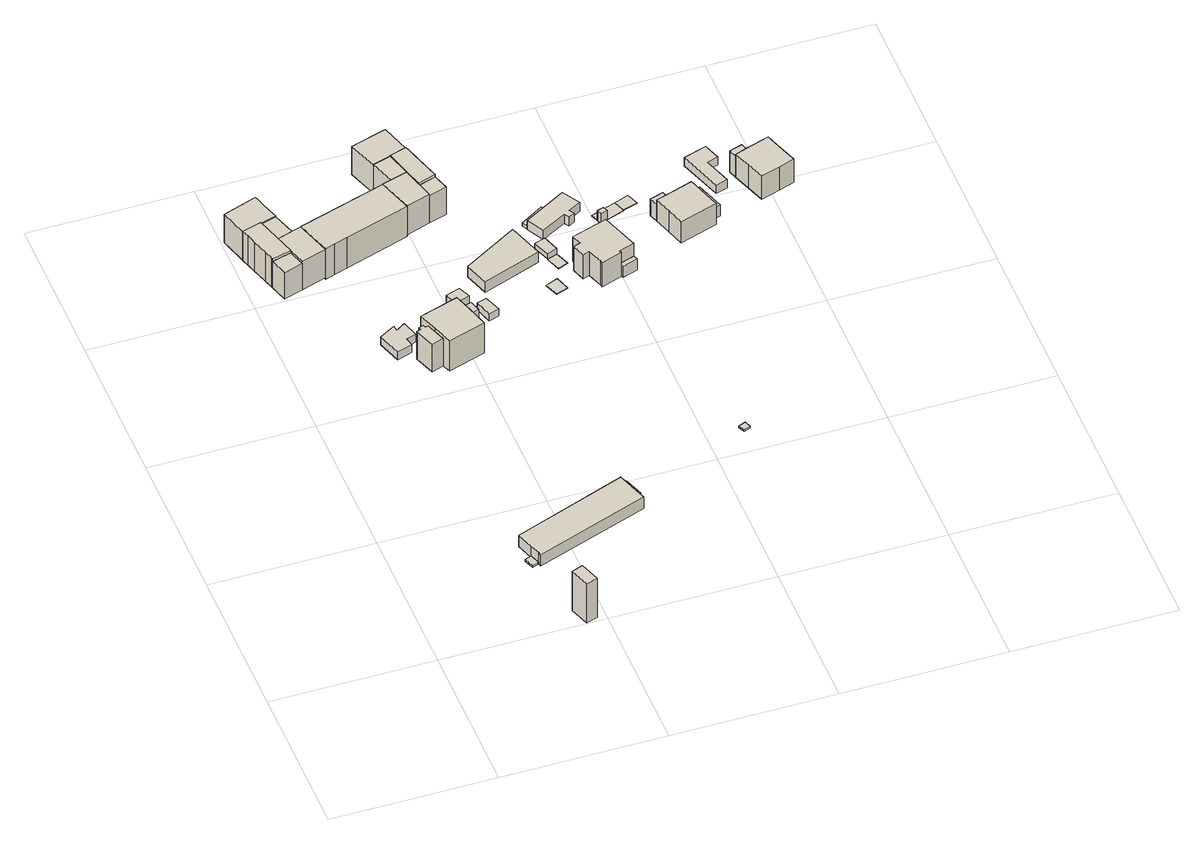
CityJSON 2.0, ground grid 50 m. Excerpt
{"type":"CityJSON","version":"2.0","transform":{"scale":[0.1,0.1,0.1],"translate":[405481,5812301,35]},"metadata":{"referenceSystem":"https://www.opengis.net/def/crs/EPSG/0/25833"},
"CityObjects":{
"building1":{"type":"Building","attributes":{"Gemeindeschluessel":"11000009","BezugspunktDach":"2200","function":"31001_3212","measuredHeight":16.08,"storeysAboveGround":1},"address":[{"country":"Germany","locality":"Berlin","thoroughfareNumber":"366 (1)","thoroughfareName":"Fürstenwalder Damm"}],"geometry":[{"type":"Solid","lod":"1","boundaries":[[[[0,1,2,3,4]],[[5,6,7,8,9]],[[5,9,4,3]],[[6,5,3,2]],[[7,6,2,1]],[[8,7,1,0]],[[9,8,0,4]]]]}]},
"building2":{"type":"Building","attributes":{"Gemeindeschluessel":"11000009","BezugspunktDach":"2200","function":"51009_1610","measuredHeight":0.652,"storeysAboveGround":0},"address":[{"country":"Germany","locality":"Berlin"}],"geometry":[{"type":"Solid","lod":"1","boundaries":[[[[10,11,12,13]],[[14,15,16,17]],[[14,17,13,12]],[[15,14,12,11]],[[16,15,11,10]],[[17,16,10,13]]]]}]},
"building3":{"type":"Building","attributes":{"Gemeindeschluessel":"11000009","BezugspunktDach":"2200","function":"31001_3212","measuredHeight":4.26,"storeysAboveGround":1},"address":[{"country":"Germany","locality":"Berlin","thoroughfareNumber":"366","thoroughfareName":"Fürstenwalder Damm"}],"geometry":[{"type":"Solid","lod":"1","boundaries":[[[[18,19,20,21,22,23,24]],[[25,26,27,28,29,30,31]],[[25,31,24,23]],[[26,25,23,22]],[[27,26,22,21]],[[28,27,21,20]],[[29,28,20,19]],[[30,29,19,18]],[[31,30,18,24]]]]}]},
"building4":{"type":"Building","attributes":{"Gemeindeschluessel":"11000009","BezugspunktDach":"2200","function":"31001_2000","measuredHeight":3.01,"storeysAboveGround":1},"address":[{"country":"Germany","locality":"Berlin","thoroughfareNumber":"365 (1)","thoroughfareName":"Fürstenwalder Damm"}],"geometry":[{"type":"Solid","lod":"1","boundaries":[[[[32,33,34,35,36,37,38,39,40]],[[41,42,43,44,45,46,47,48,49]],[[41,49,40,39]],[[42,41,39,38]],[[43,42,38,37]],[[44,43,37,36]],[[45,44,36,35]],[[46,45,35,34]],[[47,46,34,33]],[[48,47,33,32]],[[49,48,32,40]]]]}]},
"building5":{"type":"Building","attributes":{"Gemeindeschluessel":"11000009","function":"31001_1010"},"address":[{"country":"Germany","locality":"Berlin","thoroughfareNumber":"365","thoroughfareName":"Fürstenwalder Damm"}],"children":["building5-1","building5-2","building5-3"]},
"building5-1":{"type":"BuildingPart","attributes":{"BezugspunktDach":"2200","measuredHeight":12.6,"storeysAboveGround":2},"parents":["building5"],"geometry":[{"type":"MultiSurface","lod":"1","boundaries":[[[50,51,52,53,54,55]],[[56,57,58,59,60,61]],[[56,61,55,54]],[[62,63,64,65,57,56,54,53]],[[58,57,53,52],[66,67,62,65]],[[59,58,52,51]],[[68,69,70,59,51,50]],[[61,71,72,68,50,55]],[[65,64,63,62]],[[62,67,66,65]],[[60,70,69,68]],[[60,68,72,71]]]}]},
"building5-2":{"type":"BuildingPart","attributes":{"BezugspunktDach":"2200","measuredHeight":10.5,"storeysAboveGround":2},"parents":["building5"],"geometry":[{"type":"MultiSurface","lod":"1","boundaries":[[[73,69,72,74,75,76,77,78]],[[79,80,81,82,83,84,85,86]],[[79,86,78,77]],[[80,79,77,76]],[[81,80,76,75]],[[82,81,75,74]],[[83,82,74,72]],[[84,83,71,60,70]],[[85,84,69,73]],[[86,85,73,78]],[[70,60,68,69]],[[72,68,87,60,71]]]}]},
"building5-3":{"type":"BuildingPart","attributes":{"BezugspunktDach":"2200","measuredHeight":10.78,"storeysAboveGround":2},"parents":["building5"],"geometry":[{"type":"MultiSurface","lod":"1","boundaries":[[[67,88,89,63]],[[90,91,66,64]],[[90,64,63,89]],[[91,90,89,88]],[[66,91,88,67]],[[64,65,62,63]],[[66,67,62,65]]]}]},
"building6":{"type":"Building","attributes":{"Gemeindeschluessel":"11000009","function":"31001_1010"},"address":[{"country":"Germany","locality":"Berlin","thoroughfareNumber":"10, 12, 14, 16, 18, 20","thoroughfareName":"Gilgenburger Straße"}],"children":["building6-1","building6-2","building6-3","building6-4","building6-5","building6-6","building6-7","building6-8","building6-9","building6-10","building6-11"]},
"building6-1":{"type":"BuildingPart","attributes":{"BezugspunktDach":"2200","measuredHeight":12.57,"storeysAboveGround":3},"parents":["building6"],"geometry":[{"type":"MultiSurface","lod":"1","boundaries":[[[92,93,94,95,96,97,98,99]],[[100,101,102,103,104,105,106,107]],[[100,107,99,98]],[[101,100,108,109,97]],[[102,101,109,110]],[[103,102,96,95]],[[104,103,95,94]],[[105,104,94,93]],[[111,112,93,92]],[[106,105,113,114]],[[115,111,92,99]],[[107,106,114,116]],[[117,98,97,109,108]],[[110,109,97,96]],[[114,113,112,111]]]}]},
"building6-2":{"type":"BuildingPart","attributes":{"BezugspunktDach":"2200","measuredHeight":11.02,"storeysAboveGround":3},"parents":["building6"],"geometry":[{"type":"MultiSurface","lod":"1","boundaries":[[[118,119,120,121,122]],[[123,124,125,126,127]],[[126,125,119,118]],[[127,126,118,122]],[[123,127,128,122,121,129]],[[124,123,121,120]],[[125,124,120,119]]]}]},
"building6-3":{"type":"BuildingPart","attributes":{"BezugspunktDach":"2200","measuredHeight":12.42,"storeysAboveGround":3},"parents":["building6"],"geometry":[{"type":"MultiSurface","lod":"1","boundaries":[[[130,131,132,112,111,115,133,134]],[[135,116,114,113,125,123,136,137]],[[138,139,134,133]],[[116,135,133,115]],[[125,113,112,132]],[[123,121,120,119,125,132,131]],[[140,125,124]],[[135,137,139,138]],[[114,116,141,115,111]],[[113,114,111,112]],[[140,124,120,121,123]],[[124,125,119,120]],[[136,123,131,130]],[[137,136,130,134]]]}]},
"building6-4":{"type":"BuildingPart","attributes":{"BezugspunktDach":"2200","measuredHeight":11.64,"storeysAboveGround":3},"parents":["building6"],"geometry":[{"type":"Solid","lod":"1","boundaries":[[[[139,138,142,143]],[[144,135,137,145]],[[135,144,142,138]],[[145,143,142,144]],[[137,135,138,139]],[[145,137,139,143]]]]}]},
"building6-5":{"type":"BuildingPart","attributes":{"BezugspunktDach":"2200","measuredHeight":12.33,"storeysAboveGround":3},"parents":["building6"],"geometry":[{"type":"MultiSurface","lod":"1","boundaries":[[[146,147,148,149,150,151]],[[152,153,154,155,156,157]],[[152,157,151,150]],[[153,152,150,149]],[[154,153,158,159]],[[157,156,146,151]],[[159,158,149,148]],[[155,154,148,147]],[[155,147,146,156]]]}]},
"building6-6":{"type":"BuildingPart","attributes":{"BezugspunktDach":"2200","measuredHeight":13.37,"storeysAboveGround":3},"parents":["building6"],"geometry":[{"type":"MultiSurface","lod":"1","boundaries":[[[160,161,162,163]],[[154,164,165,156]],[[148,147,155,147,146,163,162]],[[164,154,162,159,166]],[[156,165,160,163]],[[167,154,155,147,148]],[[156,146,147,155]],[[166,159,162,161]],[[164,168,161,160,165]]]}]},
"building6-7":{"type":"BuildingPart","attributes":{"BezugspunktDach":"2200","measuredHeight":12.75,"storeysAboveGround":3},"parents":["building6"],"geometry":[{"type":"MultiSurface","lod":"1","boundaries":[[[169,170,171,172,173,174,175,176]],[[165,164,177,178,179,110,109,108]],[[165,108,176,175]],[[164,161,160,165,175,174]],[[177,164,166,180]],[[178,177,173,180,181]],[[179,182,183,178,172,171]],[[110,179,171,170]],[[97,96,170,169]],[[98,97,169,176]],[[165,160,161,164]],[[180,166,161,174,173]],[[181,180,173,172]],[[178,183,182,179]],[[109,108,98,100,101,97]],[[109,110,184,96,97]]]}]},
"building6-8":{"type":"BuildingPart","attributes":{"BezugspunktDach":"2200","measuredHeight":11.1,"storeysAboveGround":3},"parents":["building6"],"geometry":[{"type":"MultiSurface","lod":"1","boundaries":[[[185,186,187,188,189,190,191,192]],[[193,194,195,196,197,198,199,200]],[[193,200,201,202,145,203,204,205,206,192,191]],[[131,130,136,123,194,193,145,137,136,130,134,139,143,191,190]],[[122,121,123,127,195,194,190,189]],[[196,195,189,188]],[[197,196,188,187]],[[198,197,187,186]],[[199,198,186,185]],[[200,199,185,192]],[[203,145,202,204]],[[206,205,204,207,202,201]],[[123,136,130,131]],[[130,136,137,134]],[[143,139,137,145]],[[127,123,121,122]]]}]},
"building6-9":{"type":"BuildingPart","attributes":{"BezugspunktDach":"2200","measuredHeight":10.97,"storeysAboveGround":3},"parents":["building6"],"geometry":[{"type":"MultiSurface","lod":"1","boundaries":[[[208,209,210,211,212,213,214,215]],[[158,216,217,218,219,220,181,159]],[[158,149,148,221,215,214]],[[216,158,214,213]],[[217,216,213,212]],[[218,217,212,211]],[[219,218,211,210]],[[220,219,210,209]],[[183,222,220,209,208]],[[162,161,174,173,172,181,208,215]],[[159,221,148,149,158]],[[181,220,222,183]],[[159,166,161,162]],[[166,180,173,174,161]],[[181,172,173,180]]]}]},
"building6-10":{"type":"BuildingPart","attributes":{"BezugspunktDach":"2200","measuredHeight":10.99,"storeysAboveGround":3},"parents":["building6"],"geometry":[{"type":"MultiSurface","lod":"1","boundaries":[[[182,223,222,183]],[[224,225,179,178]],[[224,178,181,220]],[[225,224,222,223]],[[179,225,223,182]],[[220,181,183,222]],[[178,179,182,183]]]}]},
"building6-11":{"type":"BuildingPart","attributes":{"BezugspunktDach":"2200","measuredHeight":12.59,"storeysAboveGround":3},"parents":["building6"],"geometry":[{"type":"MultiSurface","lod":"1","boundaries":[[[205,204,203,226,227,228,229,230,231,232]],[[233,234,235,236,237,144,145,202,201,238]],[[233,238,232,231]],[[234,233,231,230]],[[235,234,230,229]],[[236,235,229,228]],[[237,236,228,227]],[[144,237,227,226]],[[143,142,226,203]],[[238,201,205,232]],[[145,144,142,143]],[[202,145,203,204]],[[201,202,204,205,239]]]}]},
"building7":{"type":"Building","attributes":{"Gemeindeschluessel":"11000009","BezugspunktDach":"2200","function":"51009_1610","measuredHeight":1.86,"storeysAboveGround":0},"address":[{"country":"Germany","locality":"Berlin"}],"geometry":[{"type":"Solid","lod":"1","boundaries":[[[[240,241,242,243,244]],[[245,246,247,248,249]],[[245,249,244,243]],[[246,245,243,242]],[[247,246,242,241]],[[248,247,241,240]],[[249,248,240,244]]]]}]},
"building8":{"type":"Building","attributes":{"Gemeindeschluessel":"11000009","BezugspunktDach":"2200","function":"31001_2000","measuredHeight":2.81,"storeysAboveGround":1},"address":[{"country":"Germany","locality":"Berlin","thoroughfareNumber":"365 (2)","thoroughfareName":"Fürstenwalder Damm"}],"geometry":[{"type":"Solid","lod":"1","boundaries":[[[[250,251,252,253]],[[254,255,256,257]],[[254,257,253,252]],[[255,254,252,251]],[[256,255,251,250]],[[257,256,250,253]]]]}]},
"building9":{"type":"Building","attributes":{"Gemeindeschluessel":"11000009","BezugspunktDach":"2200","function":"31001_2000","measuredHeight":2.63,"storeysAboveGround":1},"address":[{"country":"Germany","locality":"Berlin","thoroughfareNumber":"365 (3)","thoroughfareName":"Fürstenwalder Damm"}],"geometry":[{"type":"Solid","lod":"1","boundaries":[[[[258,259,260,261]],[[262,263,264,265]],[[262,265,261,260]],[[263,262,260,259]],[[264,263,259,258]],[[265,264,258,261]]]]}]},
"building10":{"type":"Building","attributes":{"Gemeindeschluessel":"11000009","BezugspunktDach":"2200","function":"31001_2000","measuredHeight":4.03,"storeysAboveGround":1},"address":[{"country":"Germany","locality":"Berlin","thoroughfareNumber":"369","thoroughfareName":"Fürstenwalder Damm"}],"geometry":[{"type":"Solid","lod":"1","boundaries":[[[[266,267,268,269]],[[270,271,272,273]],[[270,273,269,268]],[[271,270,268,267]],[[272,271,267,266]],[[273,272,266,269]]]]}]},
"building11":{"type":"Building","attributes":{"Gemeindeschluessel":"11000009","BezugspunktDach":"2200","function":"31001_2000","measuredHeight":0.22,"storeysAboveGround":1},"address":[{"country":"Germany","locality":"Berlin","thoroughfareNumber":"369 (1)","thoroughfareName":"Fürstenwalder Damm"}],"geometry":[{"type":"Solid","lod":"1","boundaries":[[[[274,275,276,277]],[[278,279,280,281]],[[278,281,277,276]],[[279,278,276,275]],[[280,279,275,274]],[[281,280,274,277]]]]}]},
"building12":{"type":"Building","attributes":{"Gemeindeschluessel":"11000009","BezugspunktDach":"2200","function":"31001_2000","measuredHeight":2.24,"storeysAboveGround":1},"address":[{"country":"Germany","locality":"Berlin","thoroughfareNumber":"371 (4)","thoroughfareName":"Fürstenwalder Damm"}],"geometry":[{"type":"Solid","lod":"1","boundaries":[[[[282,283,284,285,286]],[[287,288,289,290,291]],[[287,291,286,285]],[[288,287,285,284]],[[289,288,284,283]],[[290,289,283,282]],[[291,290,282,286]]]]}]},
"building13":{"type":"Building","attributes":{"Gemeindeschluessel":"11000009","BezugspunktDach":"2200","function":"51009_1610","measuredHeight":0.118,"storeysAboveGround":0},"address":[{"country":"Germany","locality":"Berlin"}],"geometry":[{"type":"Solid","lod":"1","boundaries":[[[[292,293,294,295]],[[296,297,298,299]],[[296,299,295,294]],[[297,296,294,293]],[[298,297,293,292]],[[299,298,292,295]]]]}]},
"building14":{"type":"Building","attributes":{"Gemeindeschluessel":"11000009","BezugspunktDach":"2200","function":"51001_9998","measuredHeight":0.56,"storeysAboveGround":0},"address":[{"country":"Germany","locality":"Berlin"}],"geometry":[{"type":"Solid","lod":"1","boundaries":[[[[300,301,302,303]],[[304,305,306,307]],[[304,307,303,302]],[[305,304,302,301]],[[306,305,301,300]],[[307,306,300,303]]]]}]},
"building15":{"type":"Building","attributes":{"Gemeindeschluessel":"11000009","BezugspunktDach":"2200","function":"31001_2000","measuredHeight":1.18,"storeysAboveGround":1},"address":[{"country":"Germany","locality":"Berlin","thoroughfareNumber":"371 (2)","thoroughfareName":"Fürstenwalder Damm"}],"geometry":[{"type":"Solid","lod":"1","boundaries":[[[[308,309,310,311]],[[312,313,314,315]],[[312,315,311,310]],[[313,312,310,309]],[[314,313,309,308]],[[315,314,308,311]]]]}]},
"building16":{"type":"Building","attributes":{"Gemeindeschluessel":"11000009","BezugspunktDach":"2200","function":"31001_1010","measuredHeight":3.94,"storeysAboveGround":1},"address":[{"country":"Germany","locality":"Berlin","thoroughfareNumber":"371 (1)","thoroughfareName":"Fürstenwalder Damm"}],"geometry":[{"type":"Solid","lod":"1","boundaries":[[[[316,317,318,319,320,321,322,323,324]],[[325,326,327,328,329,330,331,332,333]],[[325,333,324,323]],[[326,325,323,322]],[[327,326,322,321]],[[328,327,321,320]],[[329,328,320,319]],[[330,329,319,318]],[[331,330,318,317]],[[332,331,317,316]],[[333,332,316,324]]]]}]},
"building17":{"type":"Building","attributes":{"Gemeindeschluessel":"11000009","function":"31001_1010"},"address":[{"country":"Germany","locality":"Berlin","thoroughfareNumber":"371","thoroughfareName":"Fürstenwalder Damm"}],"children":["building17-1","building17-2"]},
"building17-1":{"type":"BuildingPart","attributes":{"BezugspunktDach":"2200","measuredHeight":12.08,"storeysAboveGround":2},"parents":["building17"],"geometry":[{"type":"MultiSurface","lod":"1","boundaries":[[[334,335,336,337,338,339,340,341,342,343,344]],[[345,346,347,348,349,350,351,352,353,354,355]],[[345,355,344,343]],[[346,345,343,342]],[[347,346,342,341]],[[348,347,341,340]],[[356,357,358,340,339]],[[349,348,359,360]],[[350,349,360,361,362,356,339,338]],[[351,350,338,337]],[[352,351,337,336]],[[353,352,336,335]],[[354,353,335,334]],[[355,354,334,344]],[[360,359,358,357,356]],[[356,362,361,360]]]}]},
"building17-2":{"type":"BuildingPart","attributes":{"BezugspunktDach":"2200","measuredHeight":4.23,"storeysAboveGround":2},"parents":["building17"],"geometry":[{"type":"MultiSurface","lod":"1","boundaries":[[[362,363,364,357,356]],[[359,365,366,361,360]],[[365,359,357,364]],[[366,365,364,363]],[[361,366,363,362]],[[359,360,356,357]],[[361,367,362,356,360]]]}]},
"building18":{"type":"Building","attributes":{"Gemeindeschluessel":"11000009","BezugspunktDach":"2200","function":"51009_1610","measuredHeight":3.71,"storeysAboveGround":0},"address":[{"country":"Germany","locality":"Berlin"}],"geometry":[{"type":"Solid","lod":"1","boundaries":[[[[368,369,370,371]],[[372,373,374,375]],[[372,375,371,370]],[[373,372,370,369]],[[374,373,369,368]],[[375,374,368,371]]]]}]},
"building19":{"type":"Building","attributes":{"Gemeindeschluessel":"11000009","BezugspunktDach":"2200","function":"31001_1010","measuredHeight":0.168,"storeysAboveGround":1},"address":[{"country":"Germany","locality":"Berlin","thoroughfareNumber":"371 (3)","thoroughfareName":"Fürstenwalder Damm"}],"geometry":[{"type":"Solid","lod":"1","boundaries":[[[[376,377,378,379,380,381,382]],[[383,384,385,373,372,375,386]],[[383,386,382,381]],[[384,383,381,380]],[[385,384,380,379]],[[373,385,379,378]],[[372,373,378,377]],[[375,372,377,376]],[[386,375,376,382]]]]}]},
"building20":{"type":"Building","attributes":{"Gemeindeschluessel":"11000009","BezugspunktDach":"2200","function":"31001_2000","measuredHeight":0.266,"storeysAboveGround":1},"address":[{"country":"Germany","locality":"Berlin","thoroughfareNumber":"375 (2)","thoroughfareName":"Fürstenwalder Damm"}],"geometry":[{"type":"Solid","lod":"1","boundaries":[[[[380,387,388,381]],[[389,390,391,392]],[[389,392,381,388]],[[390,389,388,387]],[[391,390,387,380]],[[392,391,380,381]]]]}]},
"building21":{"type":"Building","attributes":{"Gemeindeschluessel":"11000009","function":"31001_1010"},"address":[{"country":"Germany","locality":"Berlin","thoroughfareNumber":"375","thoroughfareName":"Fürstenwalder Damm"}],"children":["building21-1","building21-2","building21-3"]},
"building21-1":{"type":"BuildingPart","attributes":{"BezugspunktDach":"2200","measuredHeight":9.93,"storeysAboveGround":2},"parents":["building21"],"geometry":[{"type":"MultiSurface","lod":"1","boundaries":[[[393,394,395,396,397,398,399,400]],[[401,402,403,404,405,406,407,408]],[[409,410,408,400,399]],[[402,401,399,398]],[[411,412,398,397]],[[403,402,413,414]],[[415,411,414,416,404,403,397,396]],[[405,404,396,395]],[[406,405,395,394]],[[407,406,394,393]],[[408,407,393,400]],[[417,401,408,410,409]],[[414,413,412,411]],[[416,414,411,415]]]}]},
"building21-2":{"type":"BuildingPart","attributes":{"BezugspunktDach":"2200","measuredHeight":6.26,"storeysAboveGround":2},"parents":["building21"],"geometry":[{"type":"MultiSurface","lod":"1","boundaries":[[[410,409,418,419]],[[420,401,408,421]],[[420,421,419,418]],[[401,420,418,409]],[[421,408,410,419]],[[422,408,401,423,409,410]]]}]},
"building21-3":{"type":"BuildingPart","attributes":{"BezugspunktDach":"2200","measuredHeight":4.72,"storeysAboveGround":2},"parents":["building21"],"geometry":[{"type":"MultiSurface","lod":"1","boundaries":[[[415,424,425,412]],[[426,427,416,413]],[[426,413,412,425]],[[427,426,425,424]],[[416,427,424,415]],[[414,411,412,413]],[[416,428,415,411,414]]]}]},
"building22":{"type":"Building","attributes":{"Gemeindeschluessel":"11000009","BezugspunktDach":"2200","function":"31001_2000","measuredHeight":3.09,"storeysAboveGround":1},"address":[{"country":"Germany","locality":"Berlin","thoroughfareNumber":"377 (1)","thoroughfareName":"Fürstenwalder Damm"}],"geometry":[{"type":"Solid","lod":"1","boundaries":[[[[429,430,431,432,433,434]],[[435,436,437,438,439,440]],[[435,440,434,433]],[[436,435,433,432]],[[437,436,432,431]],[[438,437,431,430]],[[439,438,430,429]],[[440,439,429,434]]]]}]},
"building23":{"type":"Building","attributes":{"Gemeindeschluessel":"11000009","function":"31001_1010"},"address":[{"country":"Germany","locality":"Berlin","thoroughfareNumber":"377","thoroughfareName":"Fürstenwalder Damm"}],"children":["building23-1","building23-2"]},
"building23-1":{"type":"BuildingPart","attributes":{"BezugspunktDach":"2200","measuredHeight":9.74,"storeysAboveGround":1},"parents":["building23"],"geometry":[{"type":"MultiSurface","lod":"1","boundaries":[[[441,442,443,444,445,446,447,448,449]],[[450,451,452,453,454,455,456,457,458]],[[459,460,449,448]],[[451,450,448,447]],[[452,451,447,446]],[[453,452,446,445]],[[454,453,445,444]],[[455,454,444,443]],[[456,455,443,442]],[[457,456,442,441]],[[458,457,441,449]],[[461,450,458,460,459]]]}]},
"building23-2":{"type":"BuildingPart","attributes":{"BezugspunktDach":"2200","measuredHeight":7.88,"storeysAboveGround":1},"parents":["building23"],"geometry":[{"type":"Solid","lod":"1","boundaries":[[[[460,459,462,463]],[[464,450,458,465]],[[464,465,463,462]],[[450,464,462,459]],[[465,458,460,463]],[[458,450,459,460]]]]}]}
},
"vertices":[
[438,3,156],[473,14,156],[463,45,156],[452,76,156],[417,63,156],[452,76,7],[463,45,7],[473,14,7],[438,3,7],[417,63,7],
[372,261,15],[392,269,15],[381,300,15],[361,292,15],[381,300,8],[392,269,8],[372,261,8],[361,292,8],
[381,300,52],[392,269,52],[395,258,52],[741,381,52],[727,421,52],[708,478,52],[364,353,52],[708,478,9],[727,421,9],[741,381,9],[395,258,9],[392,269,9],[381,300,9],[364,353,9],
[299,1164,46],[345,1179,46],[339,1206,46],[370,1215,46],[354,1266,46],[326,1248,46],[323,1266,46],[282,1242,46],[275,1238,46],[282,1242,16],[323,1266,16],[326,1248,16],[354,1266,16],[370,1215,16],[339,1206,16],[345,1179,16],[299,1164,16],[275,1238,16],
[397,1134,131],[419,1074,131],[533,1110,131],[515,1171,131],[496,1231,131],[376,1194,131],[496,1231,16],[515,1171,16],[533,1110,16],[419,1074,16],[397,1134,16],[376,1194,16],[515,1171,124],[506,1200,124],[506,1200,17],[515,1171,17],[516,1166,17],[516,1166,124],[397,1134,120],[409,1100,120],[409,1100,16],[387,1162,16],[387,1162,120],
[373,1088,120],[378,1160,120],[375,1169,120],[359,1163,120],[362,1155,120],[350,1151,120],[362,1155,15],[359,1163,15],[375,1169,15],[378,1160,15],[387,1162,15],[409,1100,15],[373,1088,15],[350,1151,15],[397,1134,23],
[539,1173,124],[529,1207,124],[529,1207,17],[539,1173,17],
[205,1598,124],[222,1544,124],[253,1554,124],[294,1567,124],[492,1630,124],[475,1683,124],[459,1736,124],[188,1652,124],[459,1736,9],[475,1683,9],[492,1630,9],[294,1567,9],[253,1554,9],[222,1544,9],[205,1598,9],[188,1652,9],[459,1736,15],[475,1683,15],[492,1630,15],[205,1598,123],[222,1544,123],[222,1544,16],[205,1598,16],[188,1652,123],[188,1652,16],[459,1736,70],
[86,1500,116],[145,1519,116],[137,1545,116],[129,1570,116],[70,1554,116],[129,1570,16],[137,1545,16],[145,1519,16],[86,1500,16],[70,1554,16],[70,1554,91],[129,1570,85],
[128,1574,123],[129,1570,123],[145,1519,123],[161,1644,123],[112,1628,123],[161,1644,16],[128,1574,16],[112,1628,16],[161,1644,119],[112,1628,119],[135,1551,16],[188,1652,71],
[138,1717,119],[89,1703,119],[138,1717,16],[89,1703,16],
[460,1820,122],[514,1836,122],[516,1836,122],[568,1852,122],[540,1943,122],[430,1910,122],[540,1943,15],[568,1852,15],[516,1836,15],[514,1836,15],[460,1820,15],[430,1910,15],[568,1852,16],[516,1836,16],
[485,1744,124],[537,1760,124],[516,1836,124],[460,1820,124],[537,1760,15],[485,1744,15],[537,1760,16],[516,1836,79],[537,1760,43],
[475,1683,125],[492,1630,125],[566,1654,125],[552,1704,125],[552,1707,125],[537,1760,125],[485,1744,125],[459,1736,125],[552,1707,15],[552,1704,15],[566,1654,15],[552,1707,16],[552,1704,16],[566,1654,118],[552,1704,118],[492,1630,67],
[37,1663,126],[46,1633,126],[61,1585,126],[69,1559,126],[70,1554,126],[129,1570,126],[89,1703,126],[30,1686,126],[89,1703,15],[129,1570,15],[70,1554,15],[69,1559,15],[61,1585,15],[46,1633,15],[37,1663,15],[30,1686,15],[30,1686,16],[84,1702,16],[89,1703,123],[84,1702,123],[30,1686,123],[30,1686,62],[84,1702,43],
[552,1704,126],[607,1722,126],[604,1732,126],[595,1762,126],[581,1808,126],[571,1842,126],[568,1852,126],[516,1836,126],[571,1842,16],[581,1808,16],[595,1762,16],[604,1732,16],[607,1722,16],[516,1836,98],[607,1722,118],
[622,1672,118],[607,1722,15],[622,1672,15],
[138,1717,123],[128,1746,123],[120,1773,123],[112,1799,123],[109,1806,123],[57,1788,123],[5,1770,123],[57,1788,16],[109,1806,16],[112,1799,16],[120,1773,16],[128,1746,16],[5,1770,16],[30,1686,33],
[727,421,23],[749,429,23],[739,458,23],[729,486,23],[708,478,23],[729,486,7],[739,458,7],[749,429,7],[727,421,7],[708,478,7],
[514,1296,45],[561,1312,45],[545,1350,45],[501,1335,45],[545,1350,17],[561,1312,17],[514,1296,17],[501,1335,17],
[589,1226,44],[621,1236,44],[602,1288,44],[572,1279,44],[602,1288,17],[621,1236,17],[589,1226,17],[572,1279,17],
[617,1336,59],[795,1401,59],[759,1509,59],[592,1411,59],[759,1509,19],[795,1401,19],[617,1336,19],[592,1411,19],
[800,1262,20],[837,1275,20],[822,1320,20],[784,1305,20],[822,1320,18],[837,1275,18],[800,1262,18],[784,1305,18],
[825,1405,38],[855,1416,38],[838,1467,38],[821,1462,38],[805,1457,38],[821,1462,18],[838,1467,18],[855,1416,18],[825,1405,18],[805,1457,18],
[841,1360,17],[871,1372,17],[855,1416,17],[825,1405,17],[855,1416,16],[871,1372,16],[841,1360,16],[825,1405,16],
[1104,573,20],[1125,581,20],[1118,602,20],[1096,594,20],[1118,602,15],[1125,581,15],[1104,573,15],[1096,594,15],
[811,1537,30],[885,1579,30],[874,1597,30],[802,1553,30],[874,1597,19],[885,1579,19],[811,1537,19],[802,1553,19],
[840,1484,51],[916,1526,51],[925,1511,51],[944,1521,51],[934,1536,51],[973,1557,51],[941,1611,51],[885,1579,51],[811,1537,51],[885,1579,17],[941,1611,17],[973,1557,17],[934,1536,17],[944,1521,17],[925,1511,17],[916,1526,17],[840,1484,17],[811,1537,17],
[891,1300,107],[912,1307,107],[928,1260,107],[930,1252,107],[993,1273,107],[991,1280,107],[1038,1295,107],[998,1413,107],[888,1378,107],[899,1347,107],[878,1340,107],[899,1347,15],[888,1378,15],[998,1413,15],[1038,1295,15],[991,1280,15],[993,1273,15],[930,1252,15],[928,1260,15],[912,1307,15],[891,1300,15],[878,1340,15],[991,1280,60],[1038,1295,60],[1038,1295,50],[1038,1295,18],[991,1280,18],[993,1273,18],[993,1273,60],
[996,1266,60],[1043,1280,60],[1043,1280,18],[996,1266,18],[993,1273,41],
[1012,1491,53],[1033,1499,53],[1027,1514,53],[1007,1507,53],[1027,1514,16],[1033,1499,16],[1012,1491,16],[1007,1507,16],
[1007,1507,17],[1027,1514,17],[1033,1499,17],[1089,1519,17],[1088,1521,17],[1075,1557,17],[998,1530,17],[1075,1557,16],[1088,1521,16],[1089,1519,16],[998,1530,16],
[1134,1536,17],[1120,1573,17],[1120,1573,15],[1134,1536,15],[1088,1521,15],[1075,1557,15],
[1177,1395,98],[1194,1342,98],[1310,1380,98],[1303,1399,98],[1292,1433,98],[1275,1485,98],[1202,1461,98],[1160,1448,98],[1202,1461,17],[1275,1485,17],[1292,1433,17],[1303,1399,17],[1310,1380,17],[1194,1342,17],[1177,1395,17],[1160,1448,17],[1202,1461,80],[1160,1448,80],[1292,1433,60],[1275,1485,60],[1275,1485,18],[1292,1433,18],[1303,1399,60],[1303,1399,18],[1202,1461,55],
[1192,1488,80],[1151,1475,80],[1192,1488,17],[1151,1475,17],[1160,1448,58],[1202,1461,73],
[1332,1408,60],[1303,1494,60],[1303,1494,18],[1332,1408,18],[1303,1399,53],
[1353,1499,46],[1389,1511,46],[1361,1595,46],[1395,1606,46],[1378,1657,46],[1307,1634,46],[1378,1657,15],[1395,1606,15],[1361,1595,15],[1389,1511,15],[1353,1499,15],[1307,1634,15],
[1445,1489,103],[1464,1435,103],[1523,1454,103],[1570,1470,103],[1569,1473,103],[1551,1524,103],[1533,1578,103],[1466,1556,103],[1426,1542,103],[1466,1556,15],[1533,1578,15],[1551,1524,15],[1569,1473,15],[1570,1470,15],[1523,1454,15],[1464,1435,15],[1445,1489,15],[1426,1542,15],[1466,1556,94],[1426,1542,94],[1466,1556,62],
[1458,1582,94],[1417,1569,94],[1458,1582,15],[1417,1569,15]
]}
